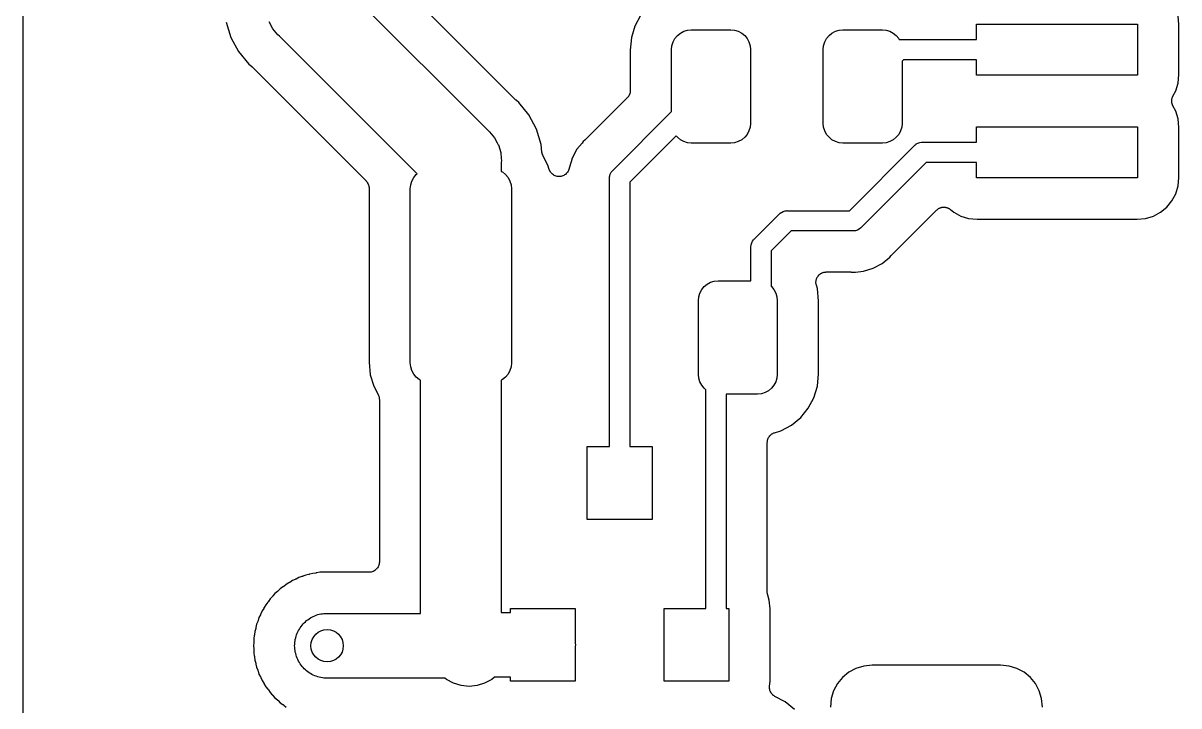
# Model space of a CAD drawing. Extents: x 3.65 to 7.93, y -5.83 to -2.58.
# Drawn here: x 3.652 to 4.215, y -3.639 to -3.307 of the extents above; entities that cross this region are included whole.
import ezdxf

# ---------------------------------------------------------------- set-up
doc = ezdxf.new("R2010")
doc.units = 0
doc.header["$MEASUREMENT"] = 0
doc.layers.add('BLACK', color=7, linetype='CONTINUOUS')

msp = doc.modelspace()

# ---------------------------------------------------------------- linework, layer by layer
at = {"layer": 'BLACK', "linetype": 'CONTINUOUS'}
for p, q in [((3.65197, -5.82303), (3.65197, -2.58697)), ((3.89163, -3.34428), (3.83115, -3.28381)), ((3.80969, -3.29063), (3.87835, -3.35929)), ((3.75089, -3.30656), (3.75316, -3.31404)), ((3.77355, -3.30977), (3.77173, -3.30635)), ((3.9499, -3.30855), (3.94821, -3.31412)), ((3.95264, -3.30341), (3.9499, -3.30855)), ((4.11626, -3.31504), (4.11626, -3.30756)), ((4.11626, -3.30756), (4.19461, -3.30756)), ((4.19461, -3.30756), (4.19461, -3.33236)), ((4.21473, -3.3078), (4.21432, -3.30364)), ((4.21473, -3.33212), (4.21473, -3.3078)), ((3.75316, -3.31404), (3.75684, -3.32093)), ((3.77601, -3.31277), (3.77355, -3.30977)), ((3.77676, -3.31338), (3.77601, -3.31277)), ((3.84378, -3.3804), (3.77676, -3.31338)), ((3.94821, -3.31412), (3.94762, -3.32016)), ((3.96847, -3.31624), (3.96935, -3.31458)), ((3.96935, -3.31458), (3.97055, -3.31313)), ((3.97055, -3.31313), (3.972, -3.31193)), ((3.972, -3.31193), (3.97366, -3.31105)), ((3.97366, -3.31105), (3.97546, -3.3105)), ((3.97546, -3.3105), (3.97733, -3.31031)), ((3.97733, -3.31031), (3.99653, -3.31031)), ((3.99653, -3.31031), (3.9984, -3.3105)), ((3.9984, -3.3105), (4.0002, -3.31105)), ((4.0002, -3.31105), (4.00186, -3.31193)), ((4.00186, -3.31193), (4.00331, -3.31313)), ((4.00331, -3.31313), (4.0045, -3.31458)), ((4.0045, -3.31458), (4.00539, -3.31624)), ((4.04229, -3.31624), (4.04317, -3.31458)), ((4.04317, -3.31458), (4.04437, -3.31313)), ((4.04437, -3.31313), (4.04582, -3.31193)), ((4.04582, -3.31193), (4.04748, -3.31105)), ((4.04748, -3.31105), (4.04928, -3.3105)), ((4.04928, -3.3105), (4.05115, -3.31031)), ((4.05115, -3.31031), (4.07034, -3.31031)), ((4.07034, -3.31031), (4.07222, -3.3105)), ((4.07222, -3.3105), (4.07402, -3.31105)), ((4.07402, -3.31105), (4.07568, -3.31193)), ((4.07568, -3.31193), (4.07713, -3.31313)), ((4.07713, -3.31313), (4.07832, -3.31458)), ((4.07832, -3.31458), (4.07856, -3.31503)), ((3.94762, -3.32016), (3.94762, -3.33987)), ((3.96774, -3.31991), (3.96792, -3.31804)), ((3.96774, -3.35011), (3.96774, -3.31991)), ((3.96792, -3.31804), (3.96847, -3.31624)), ((4.00539, -3.31624), (4.00594, -3.31804)), ((4.00594, -3.31804), (4.00612, -3.31991)), ((4.00612, -3.31991), (4.00612, -3.35584)), ((4.04156, -3.31991), (4.04174, -3.31804)), ((4.04156, -3.35584), (4.04156, -3.31991)), ((4.04174, -3.31804), (4.04229, -3.31624)), ((4.07856, -3.31503), (4.07866, -3.31502)), ((4.07866, -3.31502), (4.0789, -3.31504)), ((4.0789, -3.31504), (4.11626, -3.31504)), ((3.75684, -3.32093), (3.7618, -3.32698)), ((4.0807, -3.32488), (4.07994, -3.32564)), ((4.07994, -3.32564), (4.07994, -3.35584)), ((4.11626, -3.32488), (4.0807, -3.32488)), ((4.11626, -3.33236), (4.11626, -3.32488)), ((3.7618, -3.32698), (3.76313, -3.32806)), ((3.76313, -3.32806), (3.76318, -3.32811)), ((3.76318, -3.32811), (3.76333, -3.32826)), ((3.76333, -3.32826), (3.76349, -3.32839)), ((3.76349, -3.32839), (3.81895, -3.38386)), ((4.19461, -3.33236), (4.11626, -3.33236)), ((4.21317, -3.34005), (4.21432, -3.33628)), ((4.21432, -3.33628), (4.21473, -3.33212)), ((3.94674, -3.3427), (3.94644, -3.34305)), ((3.94675, -3.34267), (3.94674, -3.3427)), ((3.94677, -3.34265), (3.94675, -3.34267)), ((3.94699, -3.34225), (3.94677, -3.34265)), ((3.94721, -3.34184), (3.94699, -3.34225)), ((3.94722, -3.34182), (3.94721, -3.34184)), ((3.94723, -3.34179), (3.94722, -3.34182)), ((3.94737, -3.34135), (3.94723, -3.34179)), ((3.94751, -3.34091), (3.94737, -3.34135)), ((3.94752, -3.34086), (3.94751, -3.34089)), ((3.94751, -3.34089), (3.94751, -3.34091)), ((3.94756, -3.3404), (3.94752, -3.34086)), ((3.94761, -3.33994), (3.94756, -3.3404)), ((3.94762, -3.33989), (3.94761, -3.33994)), ((3.94762, -3.33987), (3.94762, -3.33989)), ((3.94762, -3.33989), (3.94762, -3.33989)), ((3.94762, -3.33989), (3.94762, -3.33989)), ((4.21163, -3.34303), (4.21181, -3.3426)), ((4.21181, -3.3426), (4.21317, -3.34005)), ((3.89179, -3.34442), (3.89163, -3.34428)), ((3.89194, -3.34457), (3.89179, -3.34442)), ((3.89199, -3.34461), (3.89194, -3.34457)), ((3.89332, -3.3457), (3.89199, -3.34461)), ((3.89827, -3.35174), (3.89332, -3.3457)), ((3.94615, -3.34341), (3.92586, -3.3637)), ((3.94644, -3.34305), (3.94615, -3.34341)), ((4.21124, -3.34446), (4.21125, -3.34444)), ((4.21124, -3.34493), (4.21124, -3.34446)), ((4.21124, -3.34539), (4.21124, -3.34493)), ((4.21124, -3.34541), (4.21124, -3.34539)), ((4.21124, -3.34544), (4.21124, -3.34541)), ((4.21133, -3.34589), (4.21124, -3.34544)), ((4.21125, -3.34441), (4.21135, -3.34396)), ((4.21125, -3.34444), (4.21125, -3.34441)), ((4.21142, -3.34635), (4.21133, -3.34589)), ((4.21135, -3.34396), (4.21144, -3.34351)), ((4.21143, -3.34637), (4.21142, -3.34635)), ((4.21143, -3.3464), (4.21143, -3.34637)), ((4.2116, -3.34682), (4.21143, -3.3464)), ((4.21144, -3.34351), (4.21145, -3.34348)), ((4.21145, -3.34346), (4.21163, -3.34303)), ((4.21145, -3.34348), (4.21145, -3.34346)), ((4.21178, -3.34726), (4.2116, -3.34682)), ((4.2118, -3.3473), (4.21178, -3.34726)), ((4.21181, -3.34732), (4.2118, -3.3473)), ((4.2118, -3.3473), (4.2118, -3.3473)), ((4.2118, -3.3473), (4.2118, -3.3473)), ((4.21317, -3.34987), (4.21181, -3.34732)), ((3.90196, -3.35864), (3.89827, -3.35174)), ((3.93913, -3.37871), (3.96774, -3.35011)), ((4.21432, -3.35364), (4.21317, -3.34987)), ((4.21473, -3.3578), (4.21432, -3.35364)), ((3.87835, -3.35929), (3.8791, -3.35991)), ((3.90423, -3.36612), (3.90196, -3.35864)), ((4.00539, -3.35951), (4.0045, -3.36117)), ((4.00594, -3.35771), (4.00539, -3.35951)), ((4.00612, -3.35584), (4.00594, -3.35771)), ((4.04174, -3.35771), (4.04156, -3.35584)), ((4.04229, -3.35951), (4.04174, -3.35771)), ((4.04317, -3.36117), (4.04229, -3.35951)), ((4.07921, -3.35951), (4.07832, -3.36117)), ((4.07976, -3.35771), (4.07921, -3.35951)), ((4.07994, -3.35584), (4.07976, -3.35771)), ((4.11626, -3.36504), (4.11626, -3.35756)), ((4.11626, -3.35756), (4.19461, -3.35756)), ((4.19461, -3.35756), (4.19461, -3.38236)), ((4.21473, -3.38212), (4.21473, -3.3578)), ((3.8791, -3.35991), (3.88156, -3.36291)), ((3.88156, -3.36291), (3.88287, -3.36536)), ((3.92473, -3.36465), (3.92411, -3.36542)), ((3.92549, -3.36403), (3.92473, -3.36465)), ((3.92564, -3.36388), (3.92549, -3.36403)), ((3.92581, -3.36375), (3.92564, -3.36388)), ((3.92586, -3.3637), (3.92581, -3.36375)), ((3.96991, -3.36185), (3.94736, -3.3844)), ((3.97055, -3.36262), (3.96991, -3.36185)), ((3.972, -3.36382), (3.97055, -3.36262)), ((3.97366, -3.3647), (3.972, -3.36382)), ((3.97546, -3.36525), (3.97366, -3.3647)), ((3.97733, -3.36543), (3.97546, -3.36525)), ((3.9984, -3.36525), (3.99653, -3.36543)), ((4.0002, -3.3647), (3.9984, -3.36525)), ((4.00186, -3.36382), (4.0002, -3.3647)), ((4.00331, -3.36262), (4.00186, -3.36382)), ((4.0045, -3.36117), (4.00331, -3.36262)), ((4.04437, -3.36262), (4.04317, -3.36117)), ((4.04582, -3.36382), (4.04437, -3.36262)), ((4.04748, -3.3647), (4.04582, -3.36382)), ((4.04928, -3.36525), (4.04748, -3.3647)), ((4.05115, -3.36543), (4.04928, -3.36525)), ((4.07222, -3.36525), (4.07034, -3.36543)), ((4.07402, -3.3647), (4.07222, -3.36525)), ((4.07568, -3.36382), (4.07402, -3.3647)), ((4.07713, -3.36262), (4.07568, -3.36382)), ((4.07832, -3.36117), (4.07713, -3.36262)), ((4.08769, -3.36539), (4.08862, -3.36511)), ((4.08862, -3.36511), (4.08935, -3.36504)), ((4.08935, -3.36504), (4.08959, -3.36502)), ((4.08935, -3.36504), (4.08935, -3.36504)), ((4.08959, -3.36502), (4.08983, -3.36504)), ((4.08983, -3.36504), (4.11626, -3.36504)), ((3.88287, -3.36536), (3.88335, -3.36625)), ((3.88335, -3.36625), (3.88339, -3.36633)), ((3.88339, -3.36633), (3.88452, -3.37004)), ((3.88452, -3.37004), (3.8848, -3.37293)), ((3.9046, -3.36991), (3.90423, -3.36612)), ((3.90469, -3.37036), (3.9046, -3.36991)), ((3.90478, -3.37081), (3.90469, -3.37036)), ((3.90479, -3.37084), (3.90478, -3.37081)), ((3.90479, -3.37087), (3.90479, -3.37084)), ((3.90497, -3.37129), (3.90479, -3.37087)), ((3.92162, -3.36845), (3.91931, -3.37278)), ((3.92411, -3.36542), (3.92162, -3.36845)), ((3.92411, -3.36542), (3.92411, -3.36542)), ((3.99653, -3.36543), (3.97733, -3.36543)), ((4.07034, -3.36543), (4.05115, -3.36543)), ((4.05428, -3.39831), (4.08594, -3.36665)), ((4.08594, -3.36665), (4.08609, -3.36646)), ((4.08609, -3.36646), (4.08628, -3.36631)), ((4.08628, -3.36631), (4.08677, -3.36591)), ((4.08628, -3.36631), (4.08628, -3.36631)), ((4.08677, -3.36591), (4.08684, -3.36585)), ((4.08684, -3.36585), (4.08769, -3.36539)), ((3.8848, -3.37293), (3.8848, -3.37293)), ((3.8848, -3.37293), (3.8849, -3.3739)), ((3.8849, -3.3739), (3.8848, -3.37486)), ((3.8848, -3.37486), (3.8848, -3.3792)), ((3.90514, -3.37172), (3.90497, -3.37129)), ((3.90516, -3.37177), (3.90514, -3.37172)), ((3.90517, -3.37177), (3.90516, -3.37177)), ((3.90516, -3.37177), (3.90516, -3.37177)), ((3.90517, -3.37178), (3.90517, -3.37177)), ((3.90754, -3.37622), (3.90517, -3.37178)), ((3.90814, -3.3782), (3.90754, -3.37622)), ((3.91875, -3.37461), (3.91781, -3.3777)), ((3.91931, -3.37278), (3.91875, -3.37461)), ((3.91875, -3.37461), (3.91875, -3.37461)), ((4.09163, -3.37488), (4.05997, -3.40654)), ((4.11626, -3.37488), (4.09163, -3.37488)), ((4.11626, -3.38236), (4.11626, -3.37488)), ((3.84217, -3.38221), (3.84339, -3.38072)), ((3.84339, -3.38072), (3.84378, -3.3804)), ((3.8848, -3.3792), (3.88535, -3.37949)), ((3.88535, -3.37949), (3.88684, -3.38072)), ((3.88684, -3.38072), (3.88807, -3.38221)), ((3.90833, -3.37864), (3.90814, -3.3782)), ((3.90851, -3.3791), (3.90833, -3.37864)), ((3.90852, -3.3791), (3.90851, -3.3791)), ((3.90851, -3.3791), (3.90851, -3.3791)), ((3.90878, -3.3795), (3.90852, -3.3791)), ((3.90905, -3.37991), (3.90878, -3.3795)), ((3.90906, -3.37991), (3.90905, -3.37991)), ((3.90905, -3.37991), (3.90905, -3.37991)), ((3.90939, -3.38025), (3.90906, -3.37991)), ((3.90974, -3.3806), (3.90939, -3.38025)), ((3.90975, -3.38061), (3.90974, -3.3806)), ((3.90974, -3.3806), (3.90974, -3.3806)), ((3.91016, -3.38088), (3.90975, -3.38061)), ((3.91055, -3.38115), (3.91016, -3.38088)), ((3.91056, -3.38115), (3.91055, -3.38115)), ((3.91055, -3.38115), (3.91055, -3.38115)), ((3.911, -3.38134), (3.91056, -3.38115)), ((3.91145, -3.38153), (3.911, -3.38134)), ((3.91146, -3.38153), (3.91145, -3.38153)), ((3.91145, -3.38153), (3.91145, -3.38153)), ((3.91193, -3.38163), (3.91146, -3.38153)), ((3.9124, -3.38172), (3.91193, -3.38163)), ((3.91241, -3.38172), (3.9124, -3.38172)), ((3.91291, -3.38173), (3.91241, -3.38172)), ((3.91241, -3.38172), (3.91241, -3.38172)), ((3.91338, -3.38173), (3.91291, -3.38173)), ((3.91339, -3.38173), (3.91338, -3.38173)), ((3.91338, -3.38173), (3.91338, -3.38173)), ((3.91388, -3.38163), (3.91339, -3.38173)), ((3.91434, -3.38155), (3.91388, -3.38163)), ((3.91435, -3.38154), (3.91434, -3.38154)), ((3.91434, -3.38154), (3.91434, -3.38155)), ((3.91479, -3.38136), (3.91435, -3.38154)), ((3.91524, -3.38118), (3.91479, -3.38136)), ((3.91525, -3.38118), (3.91524, -3.38118)), ((3.91564, -3.38092), (3.91525, -3.38118)), ((3.91525, -3.38118), (3.91525, -3.38118)), ((3.91606, -3.38065), (3.91564, -3.38092)), ((3.91607, -3.38064), (3.91606, -3.38064)), ((3.91606, -3.38064), (3.91606, -3.38065)), ((3.91641, -3.3803), (3.91607, -3.38064)), ((3.91676, -3.37996), (3.91641, -3.3803)), ((3.91704, -3.37956), (3.91676, -3.37996)), ((3.91676, -3.37996), (3.91676, -3.37996)), ((3.91676, -3.37996), (3.91676, -3.37996)), ((3.91731, -3.37916), (3.91704, -3.37956)), ((3.9175, -3.37872), (3.91731, -3.37915)), ((3.91731, -3.37915), (3.91731, -3.37916)), ((3.91731, -3.37916), (3.91731, -3.37916)), ((3.91769, -3.37826), (3.9175, -3.37872)), ((3.9177, -3.37825), (3.91769, -3.37826)), ((3.91769, -3.37826), (3.91769, -3.37826)), ((3.91779, -3.37779), (3.9177, -3.37825)), ((3.91781, -3.3777), (3.91779, -3.37779)), ((3.9375, -3.38236), (3.93755, -3.38179)), ((3.93755, -3.38179), (3.93759, -3.3814)), ((3.93759, -3.3814), (3.93762, -3.3813)), ((3.93762, -3.3813), (3.93787, -3.38047)), ((3.93787, -3.38047), (3.93833, -3.37961)), ((3.93833, -3.37961), (3.93879, -3.37905)), ((3.93879, -3.37905), (3.93894, -3.37887)), ((3.93879, -3.37905), (3.93879, -3.37905)), ((3.93894, -3.37887), (3.93913, -3.37871)), ((4.21432, -3.38628), (4.21473, -3.38212)), ((3.81895, -3.38386), (3.819, -3.38391)), ((3.819, -3.38391), (3.81914, -3.38408)), ((3.81914, -3.38408), (3.8193, -3.38423)), ((3.8193, -3.38423), (3.81944, -3.38446)), ((3.81944, -3.38446), (3.81961, -3.38467)), ((3.81961, -3.38467), (3.81971, -3.38486)), ((3.81971, -3.38486), (3.81983, -3.38505)), ((3.81983, -3.38505), (3.81994, -3.3853)), ((3.81994, -3.3853), (3.82006, -3.38554)), ((3.82006, -3.38554), (3.82012, -3.38575)), ((3.82012, -3.38575), (3.82021, -3.38595)), ((3.82021, -3.38595), (3.82026, -3.38621)), ((3.82026, -3.38621), (3.82033, -3.38647)), ((3.82033, -3.38647), (3.82035, -3.38669)), ((3.82035, -3.38669), (3.8204, -3.38691)), ((3.82042, -3.38744), (3.82039, -3.38766)), ((3.82039, -3.38766), (3.82039, -3.38788)), ((3.8204, -3.38691), (3.8204, -3.38718)), ((3.8204, -3.38718), (3.82042, -3.38744)), ((3.84051, -3.38768), (3.8407, -3.38576)), ((3.84051, -3.47232), (3.84051, -3.38768)), ((3.8407, -3.38576), (3.84126, -3.38391)), ((3.84126, -3.38391), (3.84217, -3.38221)), ((3.88807, -3.38221), (3.88898, -3.38391)), ((3.88898, -3.38391), (3.88954, -3.38576)), ((3.88954, -3.38576), (3.88972, -3.38768)), ((3.88972, -3.38768), (3.88972, -3.47232)), ((3.93752, -3.3826), (3.9375, -3.38236)), ((3.93752, -3.51307), (3.93752, -3.3826)), ((3.94736, -3.3844), (3.94736, -3.51307)), ((4.19461, -3.38236), (4.11626, -3.38236)), ((4.21317, -3.39005), (4.21432, -3.38628)), ((3.82039, -3.38788), (3.82039, -3.38792)), ((3.82039, -3.38792), (3.82039, -3.47208)), ((4.21132, -3.39353), (4.21317, -3.39005)), ((4.02119, -3.39912), (4.02204, -3.39866)), ((4.02204, -3.39866), (4.02297, -3.39838)), ((4.02297, -3.39838), (4.0237, -3.39831)), ((4.0237, -3.39831), (4.02394, -3.39828)), ((4.0237, -3.39831), (4.0237, -3.39831)), ((4.02394, -3.39828), (4.02418, -3.39831)), ((4.02418, -3.39831), (4.05428, -3.39831)), ((4.07498, -3.41981), (4.09674, -3.39805)), ((4.09674, -3.39805), (4.09679, -3.398)), ((4.09679, -3.398), (4.09697, -3.39786)), ((4.09697, -3.39786), (4.09713, -3.3977)), ((4.09713, -3.3977), (4.09735, -3.39756)), ((4.09735, -3.39756), (4.09755, -3.39739)), ((4.09755, -3.39739), (4.09775, -3.39729)), ((4.09775, -3.39729), (4.09794, -3.39716)), ((4.09794, -3.39716), (4.09819, -3.39706)), ((4.09819, -3.39706), (4.09842, -3.39694)), ((4.09842, -3.39694), (4.09864, -3.39688)), ((4.09864, -3.39688), (4.09885, -3.39679)), ((4.09885, -3.39679), (4.0991, -3.39674)), ((4.0991, -3.39674), (4.09936, -3.39667)), ((4.09936, -3.39667), (4.09958, -3.39665)), ((4.09958, -3.39665), (4.0998, -3.39661)), ((4.0998, -3.39661), (4.10007, -3.39661)), ((4.10007, -3.39661), (4.10033, -3.39659)), ((4.10033, -3.39659), (4.10055, -3.39661)), ((4.10055, -3.39661), (4.10078, -3.39661)), ((4.10078, -3.39661), (4.10104, -3.39666)), ((4.10104, -3.39666), (4.1013, -3.39669)), ((4.1013, -3.39669), (4.10151, -3.39676)), ((4.10151, -3.39676), (4.10174, -3.3968)), ((4.10174, -3.3968), (4.10198, -3.3969)), ((4.10198, -3.3969), (4.10223, -3.39698)), ((4.10223, -3.39698), (4.10243, -3.39709)), ((4.10243, -3.39709), (4.10264, -3.39718)), ((4.10264, -3.39718), (4.10286, -3.39732)), ((4.10286, -3.39732), (4.10309, -3.39745)), ((4.10309, -3.39745), (4.10326, -3.3976)), ((4.10326, -3.3976), (4.10345, -3.39772)), ((4.10345, -3.39772), (4.10509, -3.39907)), ((4.10509, -3.39907), (4.10857, -3.40093)), ((4.2023, -3.40093), (4.20577, -3.39907)), ((4.20577, -3.39907), (4.20882, -3.39657)), ((4.20882, -3.39657), (4.21132, -3.39353)), ((4.00798, -3.41223), (4.02029, -3.39992)), ((4.02029, -3.39992), (4.02044, -3.39973)), ((4.02044, -3.39973), (4.02063, -3.39958)), ((4.02063, -3.39958), (4.02114, -3.39916)), ((4.02063, -3.39958), (4.02063, -3.39958)), ((4.02114, -3.39916), (4.02119, -3.39912)), ((4.10857, -3.40093), (4.11234, -3.40207)), ((4.11234, -3.40207), (4.11651, -3.40248)), ((4.11651, -3.40248), (4.19436, -3.40248)), ((4.19436, -3.40248), (4.19853, -3.40207)), ((4.19853, -3.40207), (4.2023, -3.40093)), ((4.02598, -3.40815), (4.01621, -3.41791)), ((4.05608, -3.40815), (4.02598, -3.40815)), ((4.05632, -3.40817), (4.05608, -3.40815)), ((4.05656, -3.40815), (4.05632, -3.40817)), ((4.05728, -3.40808), (4.05656, -3.40815)), ((4.05656, -3.40815), (4.05656, -3.40815)), ((4.05821, -3.4078), (4.05728, -3.40808)), ((4.05907, -3.40734), (4.05821, -3.4078)), ((4.05982, -3.40672), (4.05907, -3.40734)), ((4.05997, -3.40654), (4.05982, -3.40672)), ((4.00634, -3.41588), (4.00644, -3.41491)), ((4.00637, -3.41612), (4.00634, -3.41588)), ((4.00644, -3.41491), (4.00672, -3.41398)), ((4.00672, -3.41398), (4.00718, -3.41313)), ((4.00718, -3.41313), (4.00764, -3.41257)), ((4.00764, -3.41257), (4.00779, -3.41238)), ((4.00764, -3.41257), (4.00764, -3.41257)), ((4.00779, -3.41238), (4.00798, -3.41223)), ((4.00637, -3.43244), (4.00637, -3.41612)), ((4.01621, -3.41791), (4.01621, -3.43511)), ((4.07023, -3.42405), (4.07403, -3.42094)), ((4.07403, -3.42094), (4.07465, -3.42017)), ((4.07465, -3.42017), (4.0747, -3.42012)), ((4.0747, -3.42012), (4.07485, -3.41997)), ((4.07485, -3.41997), (4.07498, -3.41981)), ((4.0612, -3.42779), (4.0659, -3.42636)), ((4.0659, -3.42636), (4.07023, -3.42405)), ((3.98673, -3.43317), (3.98853, -3.43263)), ((3.98853, -3.43263), (3.9904, -3.43244)), ((3.9904, -3.43244), (4.00637, -3.43244)), ((4.03803, -3.43286), (4.03804, -3.4326)), ((4.03804, -3.4326), (4.03808, -3.43237)), ((4.03808, -3.43237), (4.03811, -3.43214)), ((4.03811, -3.43214), (4.03818, -3.4319)), ((4.03818, -3.4319), (4.03824, -3.43164)), ((4.03824, -3.43164), (4.03833, -3.43143)), ((4.03833, -3.43143), (4.0384, -3.43121)), ((4.0384, -3.43121), (4.03852, -3.43098)), ((4.03852, -3.43098), (4.03862, -3.43075)), ((4.03862, -3.43075), (4.03875, -3.43056)), ((4.03875, -3.43056), (4.03886, -3.43035)), ((4.03886, -3.43035), (4.03902, -3.43015)), ((4.03902, -3.43015), (4.03917, -3.42994)), ((4.03917, -3.42994), (4.03934, -3.42978)), ((4.03934, -3.42978), (4.03948, -3.4296)), ((4.03948, -3.4296), (4.03968, -3.42944)), ((4.03968, -3.42944), (4.03987, -3.42926)), ((4.03987, -3.42926), (4.04006, -3.42913)), ((4.04006, -3.42913), (4.04024, -3.42898)), ((4.04024, -3.42898), (4.04047, -3.42886)), ((4.04047, -3.42886), (4.04068, -3.42872)), ((4.04068, -3.42872), (4.0409, -3.42864)), ((4.0409, -3.42864), (4.0411, -3.42853)), ((4.0411, -3.42853), (4.04135, -3.42845)), ((4.04135, -3.42845), (4.04159, -3.42835)), ((4.04159, -3.42835), (4.04181, -3.42831)), ((4.04181, -3.42831), (4.04203, -3.42824)), ((4.04203, -3.42824), (4.04229, -3.42822)), ((4.04229, -3.42822), (4.04255, -3.42817)), ((4.04255, -3.42817), (4.04278, -3.42817)), ((4.04278, -3.42817), (4.04301, -3.42815)), ((4.04301, -3.42815), (4.05485, -3.42815)), ((4.05485, -3.42815), (4.05492, -3.42815)), ((4.05492, -3.42815), (4.05513, -3.42817)), ((4.05513, -3.42817), (4.05534, -3.42817)), ((4.05534, -3.42817), (4.05632, -3.42827)), ((4.05632, -3.42827), (4.0573, -3.42817)), ((4.0573, -3.42817), (4.0612, -3.42779)), ((4.0573, -3.42817), (4.0573, -3.42817)), ((3.98099, -3.44017), (3.98154, -3.43837)), ((3.98154, -3.43837), (3.98242, -3.43671)), ((3.98242, -3.43671), (3.98362, -3.43525)), ((3.98362, -3.43525), (3.98507, -3.43406)), ((3.98507, -3.43406), (3.98673, -3.43317)), ((4.01621, -3.43511), (4.01638, -3.43525)), ((4.01638, -3.43525), (4.01758, -3.43671)), ((4.01758, -3.43671), (4.01846, -3.43837)), ((4.01846, -3.43837), (4.01901, -3.44017)), ((4.03801, -3.43311), (4.03803, -3.43286)), ((4.03803, -3.43334), (4.03801, -3.43311)), ((4.03802, -3.43357), (4.03803, -3.43334)), ((4.03807, -3.43383), (4.03802, -3.43357)), ((4.03809, -3.43409), (4.03807, -3.43383)), ((4.03816, -3.43431), (4.03809, -3.43409)), ((4.0382, -3.43453), (4.03816, -3.43431)), ((4.03822, -3.4346), (4.0382, -3.43453)), ((4.03872, -3.43624), (4.03822, -3.4346)), ((4.03931, -3.44228), (4.03872, -3.43624)), ((3.98081, -3.44204), (3.98099, -3.44017)), ((3.98081, -3.47796), (3.98081, -3.44204)), ((4.01901, -3.44017), (4.01919, -3.44204)), ((4.01919, -3.44204), (4.01919, -3.47796)), ((4.03931, -3.47772), (4.03931, -3.44228)), ((3.82039, -3.47208), (3.82099, -3.47816)), ((3.8407, -3.47424), (3.84051, -3.47232)), ((3.84126, -3.47609), (3.8407, -3.47424)), ((3.84217, -3.47779), (3.84126, -3.47609)), ((3.84339, -3.47928), (3.84217, -3.47779)), ((3.88807, -3.47779), (3.88684, -3.47928)), ((3.88898, -3.47609), (3.88807, -3.47779)), ((3.88954, -3.47424), (3.88898, -3.47609)), ((3.88972, -3.47232), (3.88954, -3.47424)), ((4.03872, -3.48376), (4.03931, -3.47772)), ((3.82099, -3.47816), (3.82269, -3.48378)), ((3.84489, -3.48051), (3.84339, -3.47928)), ((3.84543, -3.4808), (3.84489, -3.48051)), ((3.84543, -3.59425), (3.84543, -3.4808)), ((3.88535, -3.48051), (3.8848, -3.4808)), ((3.8848, -3.4808), (3.8848, -3.59378)), ((3.88684, -3.47928), (3.88535, -3.48051)), ((3.98099, -3.47983), (3.98081, -3.47796)), ((3.98154, -3.48163), (3.98099, -3.47983)), ((3.98242, -3.48329), (3.98154, -3.48163)), ((3.98362, -3.48475), (3.98242, -3.48329)), ((4.01758, -3.48329), (4.01638, -3.48475)), ((4.01846, -3.48163), (4.01758, -3.48329)), ((4.01901, -3.47983), (4.01846, -3.48163)), ((4.01919, -3.47796), (4.01901, -3.47983)), ((3.82269, -3.48378), (3.82484, -3.4878)), ((3.82484, -3.4878), (3.82488, -3.48786)), ((3.82488, -3.48786), (3.82495, -3.48806)), ((3.82495, -3.48806), (3.82506, -3.48825)), ((3.82506, -3.48825), (3.82513, -3.48851)), ((3.82513, -3.48851), (3.82524, -3.48877)), ((3.82524, -3.48877), (3.82528, -3.48898)), ((3.82528, -3.48898), (3.82534, -3.48919)), ((3.98447, -3.48545), (3.98362, -3.48475)), ((3.98447, -3.59181), (3.98447, -3.48545)), ((4.0096, -3.48756), (3.99431, -3.48756)), ((3.99431, -3.48756), (3.99431, -3.59181)), ((4.01147, -3.48737), (4.0096, -3.48756)), ((4.01327, -3.48683), (4.01147, -3.48737)), ((4.01493, -3.48594), (4.01327, -3.48683)), ((4.01638, -3.48475), (4.01493, -3.48594)), ((4.03703, -3.48933), (4.03872, -3.48376)), ((3.82534, -3.48919), (3.82536, -3.48946)), ((3.82536, -3.48946), (3.82541, -3.48973)), ((3.82541, -3.48973), (3.82541, -3.48994)), ((3.82541, -3.48994), (3.82543, -3.49016)), ((3.82543, -3.49016), (3.82543, -3.56925)), ((4.03059, -3.49896), (4.03429, -3.49446)), ((4.03429, -3.49446), (4.03703, -3.48933)), ((4.02609, -3.50265), (4.03059, -3.49896)), ((4.01786, -3.50634), (4.02096, -3.5054)), ((4.02096, -3.5054), (4.02609, -3.50265)), ((4.01431, -3.51105), (4.01434, -3.51083)), ((4.01431, -3.51112), (4.01431, -3.51105)), ((4.01431, -3.58388), (4.01431, -3.51112)), ((4.01434, -3.5106), (4.01439, -3.51034)), ((4.01434, -3.51083), (4.01434, -3.5106)), ((4.01439, -3.51034), (4.01442, -3.51008)), ((4.01442, -3.51008), (4.01449, -3.50987)), ((4.01449, -3.50987), (4.01453, -3.50965)), ((4.01453, -3.50965), (4.01464, -3.5094)), ((4.01464, -3.5094), (4.01472, -3.50915)), ((4.01472, -3.50915), (4.01482, -3.50895)), ((4.01482, -3.50895), (4.01491, -3.50875)), ((4.01491, -3.50875), (4.01506, -3.50853)), ((4.01506, -3.50853), (4.01519, -3.5083)), ((4.01519, -3.5083), (4.01533, -3.50812)), ((4.01533, -3.50812), (4.01545, -3.50794)), ((4.01545, -3.50794), (4.01564, -3.50775)), ((4.01564, -3.50775), (4.01581, -3.50755)), ((4.01581, -3.50755), (4.01599, -3.50741)), ((4.01599, -3.50741), (4.01615, -3.50725)), ((4.01615, -3.50725), (4.01637, -3.5071)), ((4.01637, -3.5071), (4.01657, -3.50694)), ((4.01657, -3.50694), (4.01677, -3.50683)), ((4.01677, -3.50683), (4.01696, -3.50671)), ((4.01696, -3.50671), (4.0172, -3.50661)), ((4.0172, -3.50661), (4.01744, -3.50648)), ((4.01744, -3.50648), (4.01765, -3.50642)), ((4.01765, -3.50642), (4.01786, -3.50634)), ((3.92669, -3.5485), (3.92669, -3.51307)), ((3.92669, -3.51307), (3.93752, -3.51307)), ((3.94736, -3.51307), (3.95819, -3.51307)), ((3.95819, -3.51307), (3.95819, -3.5485)), ((3.95819, -3.5485), (3.92669, -3.5485)), ((3.82317, -3.57344), (3.82275, -3.57365)), ((3.82318, -3.57342), (3.82317, -3.57344)), ((3.8232, -3.57342), (3.82318, -3.57342)), ((3.82356, -3.57312), (3.8232, -3.57342)), ((3.82393, -3.57282), (3.82356, -3.57312)), ((3.82394, -3.57281), (3.82393, -3.57282)), ((3.82396, -3.5728), (3.82394, -3.57281)), ((3.82426, -3.57244), (3.82396, -3.5728)), ((3.82456, -3.57208), (3.82426, -3.57244)), ((3.82457, -3.57206), (3.82456, -3.57208)), ((3.82458, -3.57205), (3.82457, -3.57206)), ((3.8248, -3.57163), (3.82458, -3.57205)), ((3.82503, -3.57122), (3.8248, -3.57163)), ((3.82504, -3.57119), (3.82503, -3.5712)), ((3.82503, -3.5712), (3.82503, -3.57122)), ((3.82518, -3.57074), (3.82504, -3.57119)), ((3.82532, -3.57029), (3.82518, -3.57074)), ((3.82533, -3.57027), (3.82532, -3.57029)), ((3.82538, -3.56979), (3.82533, -3.57026)), ((3.82533, -3.57026), (3.82533, -3.57027)), ((3.82543, -3.56932), (3.82538, -3.56979)), ((3.82543, -3.56925), (3.82543, -3.56929)), ((3.82543, -3.56929), (3.82543, -3.56929)), ((3.82543, -3.56929), (3.82543, -3.56929)), ((3.82543, -3.56929), (3.82543, -3.56932)), ((3.78307, -3.57832), (3.7818, -3.57916)), ((3.78447, -3.57774), (3.78307, -3.57832)), ((3.78466, -3.57764), (3.78447, -3.57774)), ((3.78485, -3.57756), (3.78466, -3.57764)), ((3.78491, -3.57753), (3.78485, -3.57756)), ((3.78625, -3.57681), (3.78491, -3.57753)), ((3.78771, -3.57637), (3.78625, -3.57681)), ((3.7879, -3.57629), (3.78771, -3.57637)), ((3.7881, -3.57623), (3.7879, -3.57629)), ((3.78817, -3.57621), (3.7881, -3.57623)), ((3.78957, -3.57563), (3.78817, -3.57621)), ((3.79106, -3.57533), (3.78957, -3.57563)), ((3.79126, -3.57527), (3.79106, -3.57533)), ((3.79147, -3.57523), (3.79126, -3.57527)), ((3.79154, -3.57521), (3.79147, -3.57523)), ((3.79299, -3.57477), (3.79154, -3.57521)), ((3.7945, -3.57462), (3.79299, -3.57477)), ((3.79471, -3.57458), (3.7945, -3.57462)), ((3.79492, -3.57456), (3.79471, -3.57458)), ((3.79499, -3.57455), (3.79492, -3.57456)), ((3.79648, -3.57425), (3.79499, -3.57455)), ((3.82043, -3.57425), (3.79648, -3.57425)), ((3.8209, -3.57421), (3.82043, -3.57425)), ((3.82137, -3.57416), (3.8209, -3.57421)), ((3.82139, -3.57416), (3.82137, -3.57416)), ((3.8214, -3.57416), (3.82139, -3.57416)), ((3.82186, -3.57402), (3.8214, -3.57416)), ((3.82231, -3.57389), (3.82186, -3.57402)), ((3.82232, -3.57388), (3.82231, -3.57389)), ((3.82234, -3.57387), (3.82232, -3.57388)), ((3.82275, -3.57365), (3.82234, -3.57387)), ((3.7746, -3.5846), (3.77364, -3.58577)), ((3.77577, -3.58364), (3.7746, -3.5846)), ((3.77592, -3.58349), (3.77577, -3.58364)), ((3.77609, -3.58336), (3.77592, -3.58349)), ((3.77614, -3.58331), (3.77609, -3.58336)), ((3.77721, -3.58223), (3.77614, -3.58331)), ((3.77848, -3.58139), (3.77721, -3.58223)), ((3.77864, -3.58126), (3.77848, -3.58139)), ((3.77882, -3.58114), (3.77864, -3.58126)), ((3.77887, -3.5811), (3.77882, -3.58114)), ((3.78004, -3.58013), (3.77887, -3.5811)), ((3.78138, -3.57942), (3.78004, -3.58013)), ((3.78156, -3.5793), (3.78138, -3.57942)), ((3.78175, -3.5792), (3.78156, -3.5793)), ((3.7818, -3.57916), (3.78175, -3.5792)), ((4.01433, -3.5841), (4.01431, -3.58388)), ((4.01433, -3.58431), (4.01433, -3.5841)), ((4.01438, -3.58458), (4.01433, -3.58431)), ((4.01441, -3.58486), (4.01438, -3.58458)), ((3.77013, -3.59004), (3.76942, -3.59138)), ((3.7711, -3.58887), (3.77013, -3.59004)), ((3.77121, -3.58869), (3.7711, -3.58887)), ((3.77135, -3.58853), (3.77121, -3.58869)), ((3.77139, -3.58848), (3.77135, -3.58853)), ((3.77223, -3.58721), (3.77139, -3.58848)), ((3.77331, -3.58614), (3.77223, -3.58721)), ((3.77344, -3.58597), (3.77331, -3.58614)), ((3.77359, -3.58583), (3.77344, -3.58597)), ((3.77364, -3.58577), (3.77359, -3.58583)), ((4.01447, -3.58506), (4.01441, -3.58486)), ((4.01451, -3.58527), (4.01447, -3.58506)), ((4.01453, -3.58534), (4.01451, -3.58527)), ((4.0153, -3.58789), (4.01453, -3.58534)), ((4.01571, -3.59206), (4.0153, -3.58789)), ((3.76753, -3.59491), (3.76681, -3.59625)), ((3.76761, -3.59472), (3.76753, -3.59491)), ((3.76771, -3.59454), (3.76761, -3.59472)), ((3.76774, -3.59447), (3.76771, -3.59454)), ((3.76832, -3.59307), (3.76774, -3.59447)), ((3.76916, -3.5918), (3.76832, -3.59307)), ((3.76926, -3.59162), (3.76916, -3.5918)), ((3.76938, -3.59144), (3.76926, -3.59162)), ((3.76942, -3.59138), (3.76938, -3.59144)), ((3.79254, -3.59604), (3.79326, -3.59575)), ((3.79326, -3.59575), (3.79394, -3.59538)), ((3.79394, -3.59538), (3.79469, -3.59515)), ((3.79469, -3.59515), (3.79541, -3.59486)), ((3.79541, -3.59486), (3.79617, -3.59471)), ((3.79617, -3.59471), (3.79691, -3.59448)), ((3.79691, -3.59448), (3.79769, -3.5944)), ((3.79769, -3.5944), (3.79845, -3.59425)), ((3.79845, -3.59425), (3.84543, -3.59425)), ((3.8848, -3.59378), (3.88929, -3.59378)), ((3.88929, -3.59378), (3.88929, -3.59181)), ((3.88929, -3.59181), (3.92079, -3.59181)), ((3.92079, -3.59181), (3.92079, -3.60875)), ((3.96409, -3.62724), (3.96409, -3.59181)), ((3.96409, -3.59181), (3.98447, -3.59181)), ((3.99431, -3.59181), (3.99559, -3.59181)), ((3.99559, -3.59181), (3.99559, -3.62724)), ((4.01571, -3.627), (4.01571, -3.59206)), ((3.76521, -3.60154), (3.76477, -3.60299)), ((3.76525, -3.60133), (3.76521, -3.60154)), ((3.76532, -3.60113), (3.76525, -3.60133)), ((3.76533, -3.60106), (3.76532, -3.60113)), ((3.76563, -3.59957), (3.76533, -3.60106)), ((3.76621, -3.59817), (3.76563, -3.59957)), ((3.76627, -3.59797), (3.76621, -3.59817)), ((3.76635, -3.59777), (3.76627, -3.59797)), ((3.76637, -3.59771), (3.76635, -3.59777)), ((3.76681, -3.59625), (3.76637, -3.59771)), ((3.78648, -3.60189), (3.78684, -3.60121)), ((3.78684, -3.60121), (3.78734, -3.60061)), ((3.78734, -3.60061), (3.78777, -3.59996)), ((3.78777, -3.59996), (3.78832, -3.59941)), ((3.78832, -3.59941), (3.78881, -3.59881)), ((3.78881, -3.59881), (3.78941, -3.59832)), ((3.78941, -3.59832), (3.78996, -3.59777)), ((3.78996, -3.59777), (3.79061, -3.59734)), ((3.79061, -3.59734), (3.79121, -3.59684)), ((3.79121, -3.59684), (3.79189, -3.59648)), ((3.79189, -3.59648), (3.79254, -3.59604)), ((3.76455, -3.60499), (3.76425, -3.60648)), ((3.76425, -3.60648), (3.76425, -3.608)), ((3.76457, -3.60478), (3.76455, -3.60499)), ((3.76461, -3.60457), (3.76457, -3.60478)), ((3.76462, -3.6045), (3.76461, -3.60457)), ((3.76477, -3.60299), (3.76462, -3.6045)), ((3.7844, -3.60769), (3.78448, -3.60691)), ((3.78448, -3.60691), (3.78471, -3.60617)), ((3.78471, -3.60617), (3.78486, -3.60541)), ((3.78486, -3.60541), (3.78515, -3.60469)), ((3.78515, -3.60469), (3.78538, -3.60394)), ((3.78538, -3.60394), (3.78575, -3.60326)), ((3.78575, -3.60326), (3.78604, -3.60254)), ((3.78604, -3.60254), (3.78648, -3.60189)), ((3.76423, -3.60849), (3.76408, -3.61)), ((3.76408, -3.61), (3.76423, -3.61151)), ((3.76425, -3.60807), (3.76423, -3.60828)), ((3.76423, -3.60828), (3.76423, -3.60849)), ((3.76423, -3.61151), (3.76423, -3.61158)), ((3.76423, -3.61158), (3.76423, -3.61179)), ((3.76423, -3.61179), (3.76425, -3.612)), ((3.76425, -3.608), (3.76425, -3.60807)), ((3.76425, -3.612), (3.76425, -3.61352)), ((3.78418, -3.61), (3.78425, -3.60923)), ((3.78425, -3.61077), (3.78418, -3.61)), ((3.78425, -3.60845), (3.7844, -3.60769)), ((3.78425, -3.60923), (3.78425, -3.60845)), ((3.78425, -3.61155), (3.78425, -3.61077)), ((3.7844, -3.61231), (3.78425, -3.61155)), ((3.78448, -3.61309), (3.7844, -3.61231)), ((3.92079, -3.60875), (3.92086, -3.60953)), ((3.92086, -3.60953), (3.92079, -3.6103)), ((3.92079, -3.6103), (3.92079, -3.62724)), ((3.76425, -3.61352), (3.76455, -3.61501)), ((3.76455, -3.61501), (3.76456, -3.61508)), ((3.76456, -3.61508), (3.76458, -3.61529)), ((3.76458, -3.61529), (3.76462, -3.6155)), ((3.76462, -3.6155), (3.76477, -3.61701)), ((3.76477, -3.61701), (3.76521, -3.61846)), ((3.76521, -3.61846), (3.76523, -3.61853)), ((3.76523, -3.61853), (3.76527, -3.61874)), ((3.78471, -3.61383), (3.78448, -3.61309)), ((3.78486, -3.61459), (3.78471, -3.61383)), ((3.78515, -3.61531), (3.78486, -3.61459)), ((3.78538, -3.61606), (3.78515, -3.61531)), ((3.78575, -3.61674), (3.78538, -3.61606)), ((3.78604, -3.61746), (3.78575, -3.61674)), ((3.78648, -3.61811), (3.78604, -3.61746)), ((3.78684, -3.61879), (3.78648, -3.61811)), ((3.76527, -3.61874), (3.76533, -3.61894)), ((3.76533, -3.61894), (3.76563, -3.62043)), ((3.76563, -3.62043), (3.76621, -3.62183)), ((3.76621, -3.62183), (3.76623, -3.6219)), ((3.76623, -3.6219), (3.76629, -3.6221)), ((3.76629, -3.6221), (3.76637, -3.62229)), ((3.76637, -3.62229), (3.76681, -3.62375)), ((3.76681, -3.62375), (3.76753, -3.62509)), ((3.78734, -3.61939), (3.78684, -3.61879)), ((3.78777, -3.62004), (3.78734, -3.61939)), ((3.78832, -3.62059), (3.78777, -3.62004)), ((3.78881, -3.62119), (3.78832, -3.62059)), ((3.78941, -3.62168), (3.78881, -3.62119)), ((3.78996, -3.62223), (3.78941, -3.62168)), ((3.79061, -3.62266), (3.78996, -3.62223)), ((3.79121, -3.62316), (3.79061, -3.62266)), ((3.79189, -3.62352), (3.79121, -3.62316)), ((3.79254, -3.62396), (3.79189, -3.62352)), ((3.79326, -3.62425), (3.79254, -3.62396)), ((4.05403, -3.6229), (4.05099, -3.6254)), ((4.05751, -3.62104), (4.05403, -3.6229)), ((4.06128, -3.6199), (4.05751, -3.62104)), ((4.06544, -3.61949), (4.06128, -3.6199)), ((4.12794, -3.61949), (4.06544, -3.61949)), ((4.13211, -3.6199), (4.12794, -3.61949)), ((4.13588, -3.62104), (4.13211, -3.6199)), ((4.13935, -3.6229), (4.13588, -3.62104)), ((4.1424, -3.6254), (4.13935, -3.6229)), ((3.76753, -3.62509), (3.76756, -3.62515)), ((3.76756, -3.62515), (3.76764, -3.62534)), ((3.76764, -3.62534), (3.76774, -3.62553)), ((3.76774, -3.62553), (3.76832, -3.62693)), ((3.76832, -3.62693), (3.76916, -3.6282)), ((3.76916, -3.6282), (3.7692, -3.62825)), ((3.7692, -3.62825), (3.7693, -3.62844)), ((3.7693, -3.62844), (3.76942, -3.62862)), ((3.76942, -3.62862), (3.77013, -3.62996)), ((3.79394, -3.62462), (3.79326, -3.62425)), ((3.79469, -3.62485), (3.79394, -3.62462)), ((3.79541, -3.62514), (3.79469, -3.62485)), ((3.79617, -3.62529), (3.79541, -3.62514)), ((3.79691, -3.62552), (3.79617, -3.62529)), ((3.79769, -3.6256), (3.79691, -3.62552)), ((3.79845, -3.62575), (3.79769, -3.6256)), ((3.85729, -3.62575), (3.79845, -3.62575)), ((3.85814, -3.62645), (3.85729, -3.62575)), ((3.86156, -3.62827), (3.85814, -3.62645)), ((3.86527, -3.6294), (3.86156, -3.62827)), ((3.86913, -3.62978), (3.86527, -3.6294)), ((3.87299, -3.6294), (3.86913, -3.62978)), ((3.8767, -3.62827), (3.87299, -3.6294)), ((3.88012, -3.62645), (3.8767, -3.62827)), ((3.88155, -3.62528), (3.88012, -3.62645)), ((3.88929, -3.62528), (3.88155, -3.62528)), ((3.88929, -3.62724), (3.88929, -3.62528)), ((3.92079, -3.62724), (3.88929, -3.62724)), ((3.99559, -3.62724), (3.96409, -3.62724)), ((4.01544, -3.6298), (4.01571, -3.627)), ((4.01544, -3.63027), (4.01544, -3.6298)), ((4.04849, -3.62844), (4.04663, -3.63192)), ((4.05099, -3.6254), (4.04849, -3.62844)), ((4.1449, -3.62844), (4.1424, -3.6254)), ((4.14676, -3.63192), (4.1449, -3.62844)), ((3.77013, -3.62996), (3.7711, -3.63113)), ((3.7711, -3.63113), (3.77114, -3.63118)), ((3.77114, -3.63118), (3.77125, -3.63136)), ((3.77125, -3.63136), (3.77139, -3.63152)), ((3.77139, -3.63152), (3.77223, -3.63279)), ((3.77223, -3.63279), (3.77331, -3.63386)), ((3.77331, -3.63386), (3.77336, -3.63391)), ((3.77336, -3.63391), (3.77349, -3.63408)), ((3.77349, -3.63408), (3.77364, -3.63423)), ((3.77364, -3.63423), (3.7746, -3.6354)), ((3.7746, -3.6354), (3.77577, -3.63636)), ((4.01543, -3.63074), (4.01544, -3.63027)), ((4.01543, -3.63076), (4.01543, -3.63074)), ((4.01543, -3.63078), (4.01543, -3.63076)), ((4.01552, -3.63124), (4.01543, -3.63078)), ((4.01561, -3.6317), (4.01552, -3.63124)), ((4.01562, -3.63172), (4.01561, -3.6317)), ((4.01562, -3.63174), (4.01562, -3.63172)), ((4.0158, -3.63217), (4.01562, -3.63174)), ((4.01598, -3.6326), (4.0158, -3.63217)), ((4.01599, -3.63262), (4.01598, -3.6326)), ((4.016, -3.63264), (4.01599, -3.63262)), ((4.01625, -3.63303), (4.016, -3.63264)), ((4.01651, -3.63342), (4.01625, -3.63303)), ((4.01652, -3.63343), (4.01651, -3.63342)), ((4.01654, -3.63345), (4.01652, -3.63343)), ((4.01686, -3.63378), (4.01654, -3.63345)), ((4.01719, -3.63412), (4.01686, -3.63378)), ((4.01721, -3.63413), (4.01719, -3.63412)), ((4.01722, -3.63415), (4.01721, -3.63413)), ((4.01761, -3.63441), (4.01722, -3.63415)), ((4.01799, -3.63467), (4.01761, -3.63441)), ((4.01803, -3.63469), (4.01799, -3.63467)), ((4.01805, -3.6347), (4.01803, -3.63469)), ((4.01803, -3.63469), (4.01803, -3.63469)), ((4.01803, -3.63469), (4.01803, -3.63469)), ((4.023, -3.63735), (4.01805, -3.6347)), ((4.04663, -3.63192), (4.04549, -3.63569)), ((4.1479, -3.63569), (4.14676, -3.63192)), ((3.77577, -3.63636), (3.77583, -3.63641)), ((3.77583, -3.63641), (3.77597, -3.63656)), ((3.77597, -3.63656), (3.77614, -3.63669)), ((3.77614, -3.63669), (3.77721, -3.63777)), ((3.77721, -3.63777), (3.77848, -3.63861)), ((3.77848, -3.63861), (3.77853, -3.63865)), ((3.77853, -3.63865), (3.77869, -3.63879)), ((3.77869, -3.63879), (3.77887, -3.6389)), ((3.77887, -3.6389), (3.78004, -3.63987)), ((4.0275, -3.64104), (4.023, -3.63735)), ((4.04549, -3.63569), (4.04508, -3.63985)), ((4.14831, -3.63985), (4.1479, -3.63569))]:
    msp.add_line(p, q, dxfattribs=at)
at = {"layer": 'BLACK'}
msp.add_circle((3.8, -3.61), 0.00787, dxfattribs=at)

doc.saveas('drawing.dxf')
